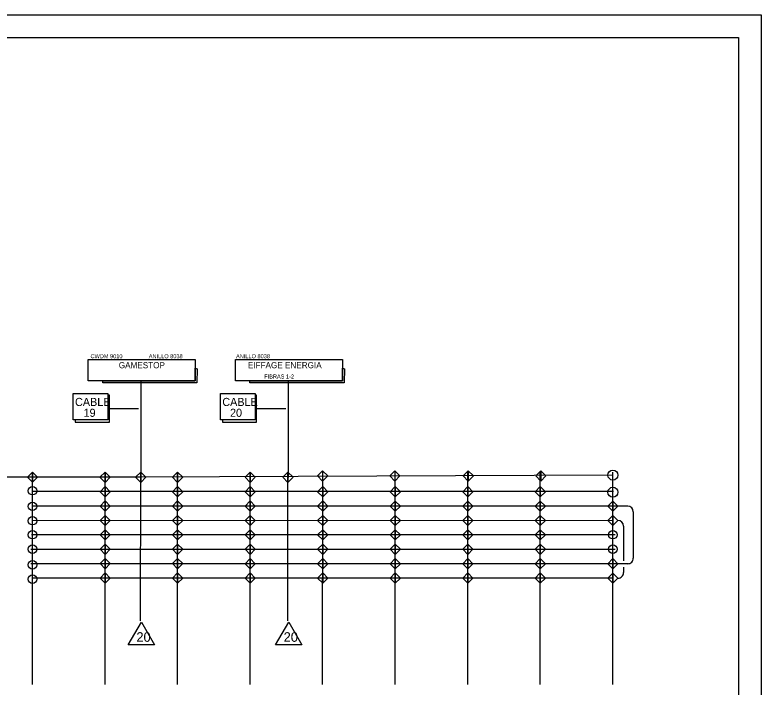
# Model space of a CAD drawing. Extents: x 43.19 to 44.23, y 446.61 to 447.34.
# Drawn here: x 43.822 to 44.2271, y 446.9762 to 447.341 of the extents above; entities that cross this region are included whole.
import ezdxf

# ---------------------------------------------------------------- set-up
doc = ezdxf.new("R2010")
doc.units = 0
for name, color, linetype in [('Level 2', 7, 'Continuous'), ('Level 3', 7, 'Continuous'), ('Level 43', 7, 'Continuous'), ('Level 6', 7, 'Continuous'), ('Level 63', 7, 'Continuous'), ('Level 7', 7, 'Continuous')]:
    doc.layers.add(name, color=color, linetype=linetype)

msp = doc.modelspace()

# ---------------------------------------------------------------- linework, layer by layer
at = {"layer": 'Level 2'}
for p, q in [((43.87327834650716, 447.12729434827725), (43.8891039988403, 447.12729434827725)), ((43.95323414899136, 447.12729434827725), (43.969059801324505, 447.12729434827725)), ((43.83151047425764, 446.97757243751334), (43.83153062227241, 447.092841315653)), ((43.870899974974826, 446.9775683669546), (43.870920122989595, 447.09283724509424)), ((43.89025118625447, 447.01221174047066), (43.89026527909178, 447.09283724509424)), ((43.910285624561304, 446.9775597656179), (43.91030577257607, 447.09282864375746)), ((43.949671569566945, 446.97755233741265), (43.949691717581715, 447.0928212155523)), ((43.970206988738674, 447.01221174047066), (43.97022108157598, 447.09283724509424)), ((43.98906495986816, 446.9775505691702), (43.989085107882936, 447.09281944730986)), ((44.02845353587451, 446.9775461174353), (44.02847368388928, 447.0928149955748)), ((44.067843704031496, 446.97753823480946), (44.067863852046266, 447.092807112949)), ((44.10723613147375, 446.97753627582637), (44.10725627948852, 447.0928051539659)), ((44.14662940733055, 446.97753450758387), (44.14664955534532, 447.09280338572347))]:
    msp.add_line(p, q, dxfattribs=at)
for points in [[(43.86176712454604, 447.1424094515824), (43.861765335245835, 447.15388569353314), (43.91985198278756, 447.153889071627), (43.91985264961699, 447.14241850856047)], [(43.94172292703024, 447.1424094515824), (43.941721137730035, 447.15388569353314), (43.99980778527177, 447.153889071627), (43.999808452101206, 447.14241850856047)], [(43.869632519608146, 447.14241047090064), (43.91985264961699, 447.14241850856047), (43.91984352275155, 447.14921481154823), (43.9209075820185, 447.1489820661031), (43.92082489120151, 447.14127826258124), (43.869632519608146, 447.14127027008885)], [(43.94958832209235, 447.14241047090064), (43.999808452101206, 447.14241850856047), (43.99979932523576, 447.14921481154823), (44.0008633845027, 447.1489820661031), (44.000780693685726, 447.14127826258124), (43.94958832209235, 447.14127027008885)], [(43.85364091250344, 447.1355018768884), (43.872476761680964, 447.1355018768884), (43.872476761680964, 447.1211580874051), (43.85364091250344, 447.1211580874051)], [(43.872476761680964, 447.13420619251076), (43.872476761680964, 447.1211580874051), (43.8546550636311, 447.1211580874051), (43.8546550636311, 447.120005904416), (43.87327834650716, 447.120005904416), (43.87327834650716, 447.1345827921385), (43.872476761680964, 447.1345827921385)], [(43.933596714987644, 447.1355018768884), (43.952432564165164, 447.1355018768884), (43.952432564165164, 447.1211580874051), (43.933596714987644, 447.1211580874051)], [(43.952432564165164, 447.13420619251076), (43.952432564165164, 447.1211580874051), (43.9346108661153, 447.1211580874051), (43.9346108661153, 447.120005904416), (43.95323414899136, 447.120005904416), (43.95323414899136, 447.1345827921385), (43.952432564165164, 447.1345827921385)]]:
    msp.add_lwpolyline(points, close=True, dxfattribs=at)
at = {"layer": 'Level 3'}
for p, q in [((43.89025312265389, 447.09006029664), (43.59432347392193, 447.09012734397413)), ((44.14664955534532, 447.0912378691977), (43.89025312265389, 447.09006029664)), ((44.146952184209724, 447.08228216925573), (43.83148863917967, 447.0822710608235)), ((44.15474640369885, 447.07439449293497), (43.83148870082706, 447.0743284527116)), ((44.15774629444259, 447.0713944932402), (44.15774629444259, 447.0461269011506)), ((44.14665136112553, 447.06658029664), (43.83153934324168, 447.0664662352367)), ((44.15241128971221, 447.06358529679255), (44.15241128971221, 447.0448018588824)), ((44.14783696829127, 447.05878600665307), (43.83104632007814, 447.05877485152746)), ((44.147836966154976, 447.0508886428419), (43.83060404339732, 447.0508774721519)), ((44.15474618579669, 447.04312690115063), (43.830604005859556, 447.0431006784265)), ((44.15241128971221, 447.0413087209693), (44.15241128971221, 447.0383170937224)), ((44.146952310861536, 447.0353350245674), (43.83193108676412, 447.03532393169957))]:
    msp.add_line(p, q, dxfattribs=at)
for centre, radius in [((44.14664955534532, 447.09123786926824), 0.00271669775342059), ((43.83153934315892, 447.0827432447597), 0.002296327772745642), ((44.14664835159516, 447.08193589961854), 0.00271669775342059), ((43.831538996163474, 447.07428623539647), 0.002296327772745642), ((43.83153934315892, 447.0664662350913), 0.002296327772745642), ((43.831538996163474, 447.05886114368406), 0.002296327772745642), ((44.146617255803484, 447.05886114368406), 0.002296327772745642), ((43.83153934315892, 447.0510411433789), 0.002296327772745642), ((44.14661760279893, 447.0510411433789), 0.002296327772745642), ((43.831538996163474, 447.04257620915337), 0.002296327772745642), ((43.83153934315892, 447.0347562088482), 0.002296327772745642)]:
    msp.add_circle(centre, radius, dxfattribs=at)
for centre, start, end in [((44.15474629457984, 447.0713944929798), 8.476774837617995e-11, 89.99791335481497), ((44.14941128984946, 447.06358529660207), 0, 89.99864000450997), ((44.15474629457984, 447.04612690104943), 269.9979212784373, 0), ((44.14941128984946, 447.0383170936708), 269.99792114975094, 0)]:
    msp.add_arc(centre, 0.003, start, end, dxfattribs=at)
at = {"layer": 'Level 43'}
for points in [[(43.890669366435745, 447.0114039161352), (43.89781936643575, 446.99905391613515), (43.88351936643575, 446.99905391613515)], [(43.97062516891996, 447.0114039161352), (43.977775168919955, 446.99905391613515), (43.963475168919956, 446.99905391613515)]]:
    msp.add_lwpolyline(points, close=True, dxfattribs=at)
at = {"layer": 'Level 6'}
for points in [[(43.89052099826045, 447.08997395153665), (43.89052147495956, 447.14241393475146)], [(43.970476800744656, 447.08997395153665), (43.97047727744378, 447.14241393475146)]]:
    msp.add_lwpolyline(points, dxfattribs=at)
at = {"layer": 'Level 63'}
for p, q in [((43.1919387920774, 447.34096293923767), (44.227117899411, 447.34096293923767)), ((43.1919387920774, 447.34096293923767), (44.227117899411, 447.34096293923767)), ((44.227117899411, 447.34096293923767), (44.227117899411, 446.60895000000005))]:
    msp.add_line(p, q, dxfattribs=at)
msp.add_lwpolyline([(43.253563168431654, 447.3286459508042), (44.214800911282694, 447.3286459508042), (44.214800911282694, 446.73219875301373), (43.253563168431654, 446.73219875301373)], close=True, dxfattribs=at)
at = {"layer": 'Level 7'}
for p, q in [((43.831553567918945, 447.09283529648735), (43.831553567918945, 447.0873152964873)), ((43.870907966246534, 447.0928252964873), (43.870907966246534, 447.0872952964873)), ((43.89025312265389, 447.0928252964873), (43.89025312265389, 447.0872952964873)), ((43.910321361125526, 447.0928252964873), (43.910321361125526, 447.0872952964873)), ((43.94971136112552, 447.09281529648734), (43.94971136112552, 447.0872852964873)), ((43.9702089251381, 447.0928252964873), (43.9702089251381, 447.0872952964873)), ((43.98903368297373, 447.09352865443896), (43.98903368297373, 447.087998654439)), ((44.02821744743187, 447.09352865443896), (44.02821744743187, 447.087998654439)), ((44.06813903408918, 447.09352865443896), (44.06813903408918, 447.087998654439)), ((44.10748758323924, 447.09352865443896), (44.10748758323924, 447.087998654439)), ((43.87093136112553, 447.0850152964873), (43.87093136112553, 447.07948529648735)), ((43.910321361125526, 447.0850152964873), (43.910321361125526, 447.07948529648735)), ((43.94971136112552, 447.08500529648734), (43.94971136112552, 447.0794752964873)), ((43.98910136112553, 447.08500529648734), (43.98910136112553, 447.0794752964873)), ((44.028491361125525, 447.0849952964873), (44.028491361125525, 447.07946529648734)), ((44.06788136112552, 447.0849952964873), (44.06788136112552, 447.07946529648734)), ((44.10722991058077, 447.0849952964873), (44.10722991058077, 447.07946529648734)), ((43.87093136112553, 447.07719529648733), (43.87093136112553, 447.07167529648734)), ((43.910321361125526, 447.07719529648733), (43.910321361125526, 447.07167529648734)), ((43.94971136112552, 447.0771852964873), (43.94971136112552, 447.0716652964873)), ((43.98910136112553, 447.0771852964873), (43.98910136112553, 447.0716652964873)), ((44.028491361125525, 447.0771752964873), (44.028491361125525, 447.07165529648734)), ((44.06788136112552, 447.0771752964873), (44.06788136112552, 447.07165529648734)), ((44.10722991058077, 447.0771752964873), (44.10722991058077, 447.07165529648734)), ((44.14665136112553, 447.0771552964873), (44.14665136112553, 447.07163529648733)), ((43.87093136112553, 447.0693852964873), (43.87093136112553, 447.0638552964873)), ((43.910321361125526, 447.0693852964873), (43.910321361125526, 447.0638552964873)), ((43.94971136112552, 447.06937529648735), (43.94971136112552, 447.06384529648733)), ((43.98910136112553, 447.06937529648735), (43.98910136112553, 447.06384529648733)), ((44.028491361125525, 447.0693652964873), (44.028491361125525, 447.0638352964873)), ((44.06788136112552, 447.0693652964873), (44.06788136112552, 447.0638352964873)), ((44.10722991058077, 447.0693652964873), (44.10722991058077, 447.0638352964873)), ((44.14665136112553, 447.0693452964873), (44.14665136112553, 447.06381529648735)), ((43.87093136112553, 447.0615752964873), (43.87093136112553, 447.0560452964873)), ((43.910321361125526, 447.0615752964873), (43.910321361125526, 447.0560452964873)), ((43.94971136112552, 447.06156529648734), (43.94971136112552, 447.0560352964873)), ((43.98910136112553, 447.06156529648734), (43.98910136112553, 447.0560352964873)), ((44.028491361125525, 447.0615552964873), (44.028491361125525, 447.05602529648735)), ((44.06788136112552, 447.0615552964873), (44.06788136112552, 447.05602529648735)), ((44.10722991058077, 447.0615552964873), (44.10722991058077, 447.05602529648735)), ((43.87093136112553, 447.05375529648734), (43.87093136112553, 447.04823529648735)), ((43.910321361125526, 447.05375529648734), (43.910321361125526, 447.04823529648735)), ((43.94971136112552, 447.0537452964873), (43.94971136112552, 447.0482252964873)), ((43.98910136112553, 447.0537452964873), (43.98910136112553, 447.0482252964873)), ((44.028491361125525, 447.05373529648733), (44.028491361125525, 447.04821529648734)), ((44.06788136112552, 447.05373529648733), (44.06788136112552, 447.04821529648734)), ((44.10722991058077, 447.05373529648733), (44.10722991058077, 447.04821529648734)), ((43.87093136112553, 447.04594529648733), (43.87093136112553, 447.04042529648734)), ((43.910321361125526, 447.04594529648733), (43.910321361125526, 447.04042529648734)), ((43.94971136112552, 447.0459352964873), (43.94971136112552, 447.0404152964873)), ((43.98910136112553, 447.0459352964873), (43.98910136112553, 447.0404152964873)), ((44.028491361125525, 447.0459252964873), (44.028491361125525, 447.04040529648734)), ((44.06788136112552, 447.0459252964873), (44.06788136112552, 447.04040529648734)), ((44.10722991058077, 447.0459252964873), (44.10722991058077, 447.04040529648734)), ((44.14665136112553, 447.0459052964873), (44.14665136112553, 447.04038529648733)), ((43.87093136112553, 447.0381352964873), (43.87093136112553, 447.03261529648734)), ((43.910321361125526, 447.0381352964873), (43.910321361125526, 447.03261529648734)), ((43.94971136112552, 447.03812529648735), (43.94971136112552, 447.0326052964873)), ((43.98910136112553, 447.03812529648735), (43.98910136112553, 447.0326052964873)), ((44.028491361125525, 447.0381152964873), (44.028491361125525, 447.03259529648733)), ((44.06788136112552, 447.0381152964873), (44.06788136112552, 447.03259529648733)), ((44.10722991058077, 447.0381152964873), (44.10722991058077, 447.03259529648733)), ((44.14665136112553, 447.0380952964873), (44.14665136112553, 447.0325752964873))]:
    msp.add_line(p, q, dxfattribs=at)
for points in [[(43.831553567918945, 447.0873152964873), (43.82879356791894, 447.0900752964873), (43.831553567918945, 447.09283529648735), (43.83431356791894, 447.0900752964873)], [(43.870907966246534, 447.0872952964873), (43.86814796624653, 447.0900552964873), (43.870907966246534, 447.0928252964873), (43.873667966246536, 447.0900552964873)], [(43.89025312265389, 447.0872952964873), (43.88749312265389, 447.0900552964873), (43.89025312265389, 447.0928252964873), (43.89301312265389, 447.0900552964873)], [(43.910321361125526, 447.0872952964873), (43.90756136112552, 447.0900552964873), (43.910321361125526, 447.0928252964873), (43.91308136112553, 447.0900552964873)], [(43.94971136112552, 447.0872852964873), (43.94695136112553, 447.09004529648735), (43.94971136112552, 447.09281529648734), (43.952471361125525, 447.09004529648735)], [(43.9702089251381, 447.0872952964873), (43.9674489251381, 447.0900552964873), (43.9702089251381, 447.0928252964873), (43.9729689251381, 447.0900552964873)], [(43.98903368297373, 447.087998654439), (43.986273682973724, 447.09075865443896), (43.98903368297373, 447.09352865443896), (43.99179368297372, 447.09075865443896)], [(44.02821744743187, 447.087998654439), (44.025457447431876, 447.09075865443896), (44.02821744743187, 447.09352865443896), (44.03097744743187, 447.09075865443896)], [(44.06813903408918, 447.087998654439), (44.06537903408918, 447.09075865443896), (44.06813903408918, 447.09352865443896), (44.07089903408918, 447.09075865443896)], [(44.10748758323924, 447.087998654439), (44.10472758323924, 447.09075865443896), (44.10748758323924, 447.09352865443896), (44.11024758323924, 447.09075865443896)], [(43.87093136112553, 447.07948529648735), (43.868171361125526, 447.0822452964873), (43.87093136112553, 447.0850152964873), (43.87369136112552, 447.0822452964873)], [(43.910321361125526, 447.07948529648735), (43.90756136112552, 447.0822452964873), (43.910321361125526, 447.0850152964873), (43.91308136112553, 447.0822452964873)], [(43.94971136112552, 447.0794752964873), (43.94695136112553, 447.08223529648734), (43.94971136112552, 447.08500529648734), (43.952471361125525, 447.08223529648734)], [(43.98910136112553, 447.0794752964873), (43.986341361125525, 447.08223529648734), (43.98910136112553, 447.08500529648734), (43.99186136112552, 447.08223529648734)], [(44.028491361125525, 447.07946529648734), (44.02573136112552, 447.0822252964873), (44.028491361125525, 447.0849952964873), (44.03125136112553, 447.0822252964873)], [(44.06788136112552, 447.07946529648734), (44.06512136112553, 447.0822252964873), (44.06788136112552, 447.0849952964873), (44.070641361125524, 447.0822252964873)], [(44.10722991058077, 447.07946529648734), (44.10446991058077, 447.0822252964873), (44.10722991058077, 447.0849952964873), (44.10998991058077, 447.0822252964873)], [(43.87093136112553, 447.07167529648734), (43.868171361125526, 447.0744352964873), (43.87093136112553, 447.07719529648733), (43.87369136112552, 447.0744352964873)], [(43.910321361125526, 447.07167529648734), (43.90756136112552, 447.0744352964873), (43.910321361125526, 447.07719529648733), (43.91308136112553, 447.0744352964873)], [(43.94971136112552, 447.0716652964873), (43.94695136112553, 447.07442529648733), (43.94971136112552, 447.0771852964873), (43.952471361125525, 447.07442529648733)], [(43.98910136112553, 447.0716652964873), (43.986341361125525, 447.07442529648733), (43.98910136112553, 447.0771852964873), (43.99186136112552, 447.07442529648733)], [(44.028491361125525, 447.07165529648734), (44.02573136112552, 447.0744152964873), (44.028491361125525, 447.0771752964873), (44.03125136112553, 447.0744152964873)], [(44.06788136112552, 447.07165529648734), (44.06512136112553, 447.0744152964873), (44.06788136112552, 447.0771752964873), (44.070641361125524, 447.0744152964873)], [(44.10722991058077, 447.07165529648734), (44.10446991058077, 447.0744152964873), (44.10722991058077, 447.0771752964873), (44.10998991058077, 447.0744152964873)], [(44.14665136112553, 447.07163529648733), (44.143891361125526, 447.0743952964873), (44.14665136112553, 447.0771552964873), (44.14941136112552, 447.0743952964873)], [(43.87093136112553, 447.0638552964873), (43.868171361125526, 447.0666252964873), (43.87093136112553, 447.0693852964873), (43.87369136112552, 447.0666252964873)], [(43.910321361125526, 447.0638552964873), (43.90756136112552, 447.0666252964873), (43.910321361125526, 447.0693852964873), (43.91308136112553, 447.0666252964873)], [(43.94971136112552, 447.06384529648733), (43.94695136112553, 447.0666152964873), (43.94971136112552, 447.06937529648735), (43.952471361125525, 447.0666152964873)], [(43.98910136112553, 447.06384529648733), (43.986341361125525, 447.0666152964873), (43.98910136112553, 447.06937529648735), (43.99186136112552, 447.0666152964873)], [(44.028491361125525, 447.0638352964873), (44.02573136112552, 447.0666052964873), (44.028491361125525, 447.0693652964873), (44.03125136112553, 447.0666052964873)], [(44.06788136112552, 447.0638352964873), (44.06512136112553, 447.0666052964873), (44.06788136112552, 447.0693652964873), (44.070641361125524, 447.0666052964873)], [(44.10722991058077, 447.0638352964873), (44.10446991058077, 447.0666052964873), (44.10722991058077, 447.0693652964873), (44.10998991058077, 447.0666052964873)], [(44.14665136112553, 447.06381529648735), (44.143891361125526, 447.06658529648735), (44.14665136112553, 447.0693452964873), (44.14941136112552, 447.06658529648735)], [(43.87093136112553, 447.0560452964873), (43.868171361125526, 447.0588152964873), (43.87093136112553, 447.0615752964873), (43.87369136112552, 447.0588152964873)], [(43.910321361125526, 447.0560452964873), (43.90756136112552, 447.0588152964873), (43.910321361125526, 447.0615752964873), (43.91308136112553, 447.0588152964873)], [(43.94971136112552, 447.0560352964873), (43.94695136112553, 447.0588052964873), (43.94971136112552, 447.06156529648734), (43.952471361125525, 447.0588052964873)], [(43.98910136112553, 447.0560352964873), (43.986341361125525, 447.0588052964873), (43.98910136112553, 447.06156529648734), (43.99186136112552, 447.0588052964873)], [(44.028491361125525, 447.05602529648735), (44.02573136112552, 447.05879529648735), (44.028491361125525, 447.0615552964873), (44.03125136112553, 447.05879529648735)], [(44.06788136112552, 447.05602529648735), (44.06512136112553, 447.05879529648735), (44.06788136112552, 447.0615552964873), (44.070641361125524, 447.05879529648735)], [(44.10722991058077, 447.05602529648735), (44.10446991058077, 447.05879529648735), (44.10722991058077, 447.0615552964873), (44.10998991058077, 447.05879529648735)], [(43.87093136112553, 447.04823529648735), (43.868171361125526, 447.0509952964873), (43.87093136112553, 447.05375529648734), (43.87369136112552, 447.0509952964873)], [(43.910321361125526, 447.04823529648735), (43.90756136112552, 447.0509952964873), (43.910321361125526, 447.05375529648734), (43.91308136112553, 447.0509952964873)], [(43.94971136112552, 447.0482252964873), (43.94695136112553, 447.05098529648734), (43.94971136112552, 447.0537452964873), (43.952471361125525, 447.05098529648734)], [(43.98910136112553, 447.0482252964873), (43.986341361125525, 447.05098529648734), (43.98910136112553, 447.0537452964873), (43.99186136112552, 447.05098529648734)], [(44.028491361125525, 447.04821529648734), (44.02573136112552, 447.0509752964873), (44.028491361125525, 447.05373529648733), (44.03125136112553, 447.0509752964873)], [(44.06788136112552, 447.04821529648734), (44.06512136112553, 447.0509752964873), (44.06788136112552, 447.05373529648733), (44.070641361125524, 447.0509752964873)], [(44.10722991058077, 447.04821529648734), (44.10446991058077, 447.0509752964873), (44.10722991058077, 447.05373529648733), (44.10998991058077, 447.0509752964873)], [(43.87093136112553, 447.04042529648734), (43.868171361125526, 447.0431852964873), (43.87093136112553, 447.04594529648733), (43.87369136112552, 447.0431852964873)], [(43.910321361125526, 447.04042529648734), (43.90756136112552, 447.0431852964873), (43.910321361125526, 447.04594529648733), (43.91308136112553, 447.0431852964873)], [(43.94971136112552, 447.0404152964873), (43.94695136112553, 447.04317529648733), (43.94971136112552, 447.0459352964873), (43.952471361125525, 447.04317529648733)], [(43.98910136112553, 447.0404152964873), (43.986341361125525, 447.04317529648733), (43.98910136112553, 447.0459352964873), (43.99186136112552, 447.04317529648733)], [(44.028491361125525, 447.04040529648734), (44.02573136112552, 447.0431652964873), (44.028491361125525, 447.0459252964873), (44.03125136112553, 447.0431652964873)], [(44.06788136112552, 447.04040529648734), (44.06512136112553, 447.0431652964873), (44.06788136112552, 447.0459252964873), (44.070641361125524, 447.0431652964873)], [(44.10722991058077, 447.04040529648734), (44.10446991058077, 447.0431652964873), (44.10722991058077, 447.0459252964873), (44.10998991058077, 447.0431652964873)], [(44.14665136112553, 447.04038529648733), (44.143891361125526, 447.0431452964873), (44.14665136112553, 447.0459052964873), (44.14941136112552, 447.0431452964873)], [(43.87093136112553, 447.03261529648734), (43.868171361125526, 447.0353752964873), (43.87093136112553, 447.0381352964873), (43.87369136112552, 447.0353752964873)], [(43.910321361125526, 447.03261529648734), (43.90756136112552, 447.0353752964873), (43.910321361125526, 447.0381352964873), (43.91308136112553, 447.0353752964873)], [(43.94971136112552, 447.0326052964873), (43.94695136112553, 447.0353652964873), (43.94971136112552, 447.03812529648735), (43.952471361125525, 447.0353652964873)], [(43.98910136112553, 447.0326052964873), (43.986341361125525, 447.0353652964873), (43.98910136112553, 447.03812529648735), (43.99186136112552, 447.0353652964873)], [(44.028491361125525, 447.03259529648733), (44.02573136112552, 447.0353552964873), (44.028491361125525, 447.0381152964873), (44.03125136112553, 447.0353552964873)], [(44.06788136112552, 447.03259529648733), (44.06512136112553, 447.0353552964873), (44.06788136112552, 447.0381152964873), (44.070641361125524, 447.0353552964873)], [(44.10722991058077, 447.03259529648733), (44.10446991058077, 447.0353552964873), (44.10722991058077, 447.0381152964873), (44.10998991058077, 447.0353552964873)], [(44.14665136112553, 447.0325752964873), (44.143891361125526, 447.03533529648735), (44.14665136112553, 447.0380952964873), (44.14941136112552, 447.03533529648735)]]:
    msp.add_lwpolyline(points, close=True, dxfattribs=at)

# ---------------------------------------------------------------- texts
at = {"layer": 'Level 2'}
for s, height, p in [('CWDM 9010', 0.00219744, (43.863020000000006, 447.15465000000006)), ('ANILLO 8038', 0.00219744, (43.894650000000006, 447.15465000000006)), ('ANILLO 8038', 0.00219744, (43.942040000000006, 447.15465000000006)), ('GAMESTOP', 0.00330786, (43.878370000000004, 447.14924)), ('EIFFAGE ENERGIA', 0.00330786, (43.94847, 447.14924)), ('FIBRAS 1-2', 0.00219744, (43.95734, 447.14364000000006)), ('CABLE', 0.0043900200000000006, (43.854620000000004, 447.12874000000005)), ('CABLE', 0.0043900200000000006, (43.934580000000004, 447.12874000000005)), ('19', 0.0043900200000000006, (43.85925, 447.12286000000006)), ('20', 0.0043900200000000006, (43.938770000000005, 447.12286000000006))]:
    msp.add_text(s, height=height, dxfattribs=at).set_placement(p)
at = {"layer": 'Level 43'}
for p in [(43.887930000000004, 447.00076), (43.967890000000004, 447.00076)]:
    msp.add_text('20', height=0.005209980000000001, dxfattribs=at).set_placement(p)

doc.saveas('drawing.dxf')
